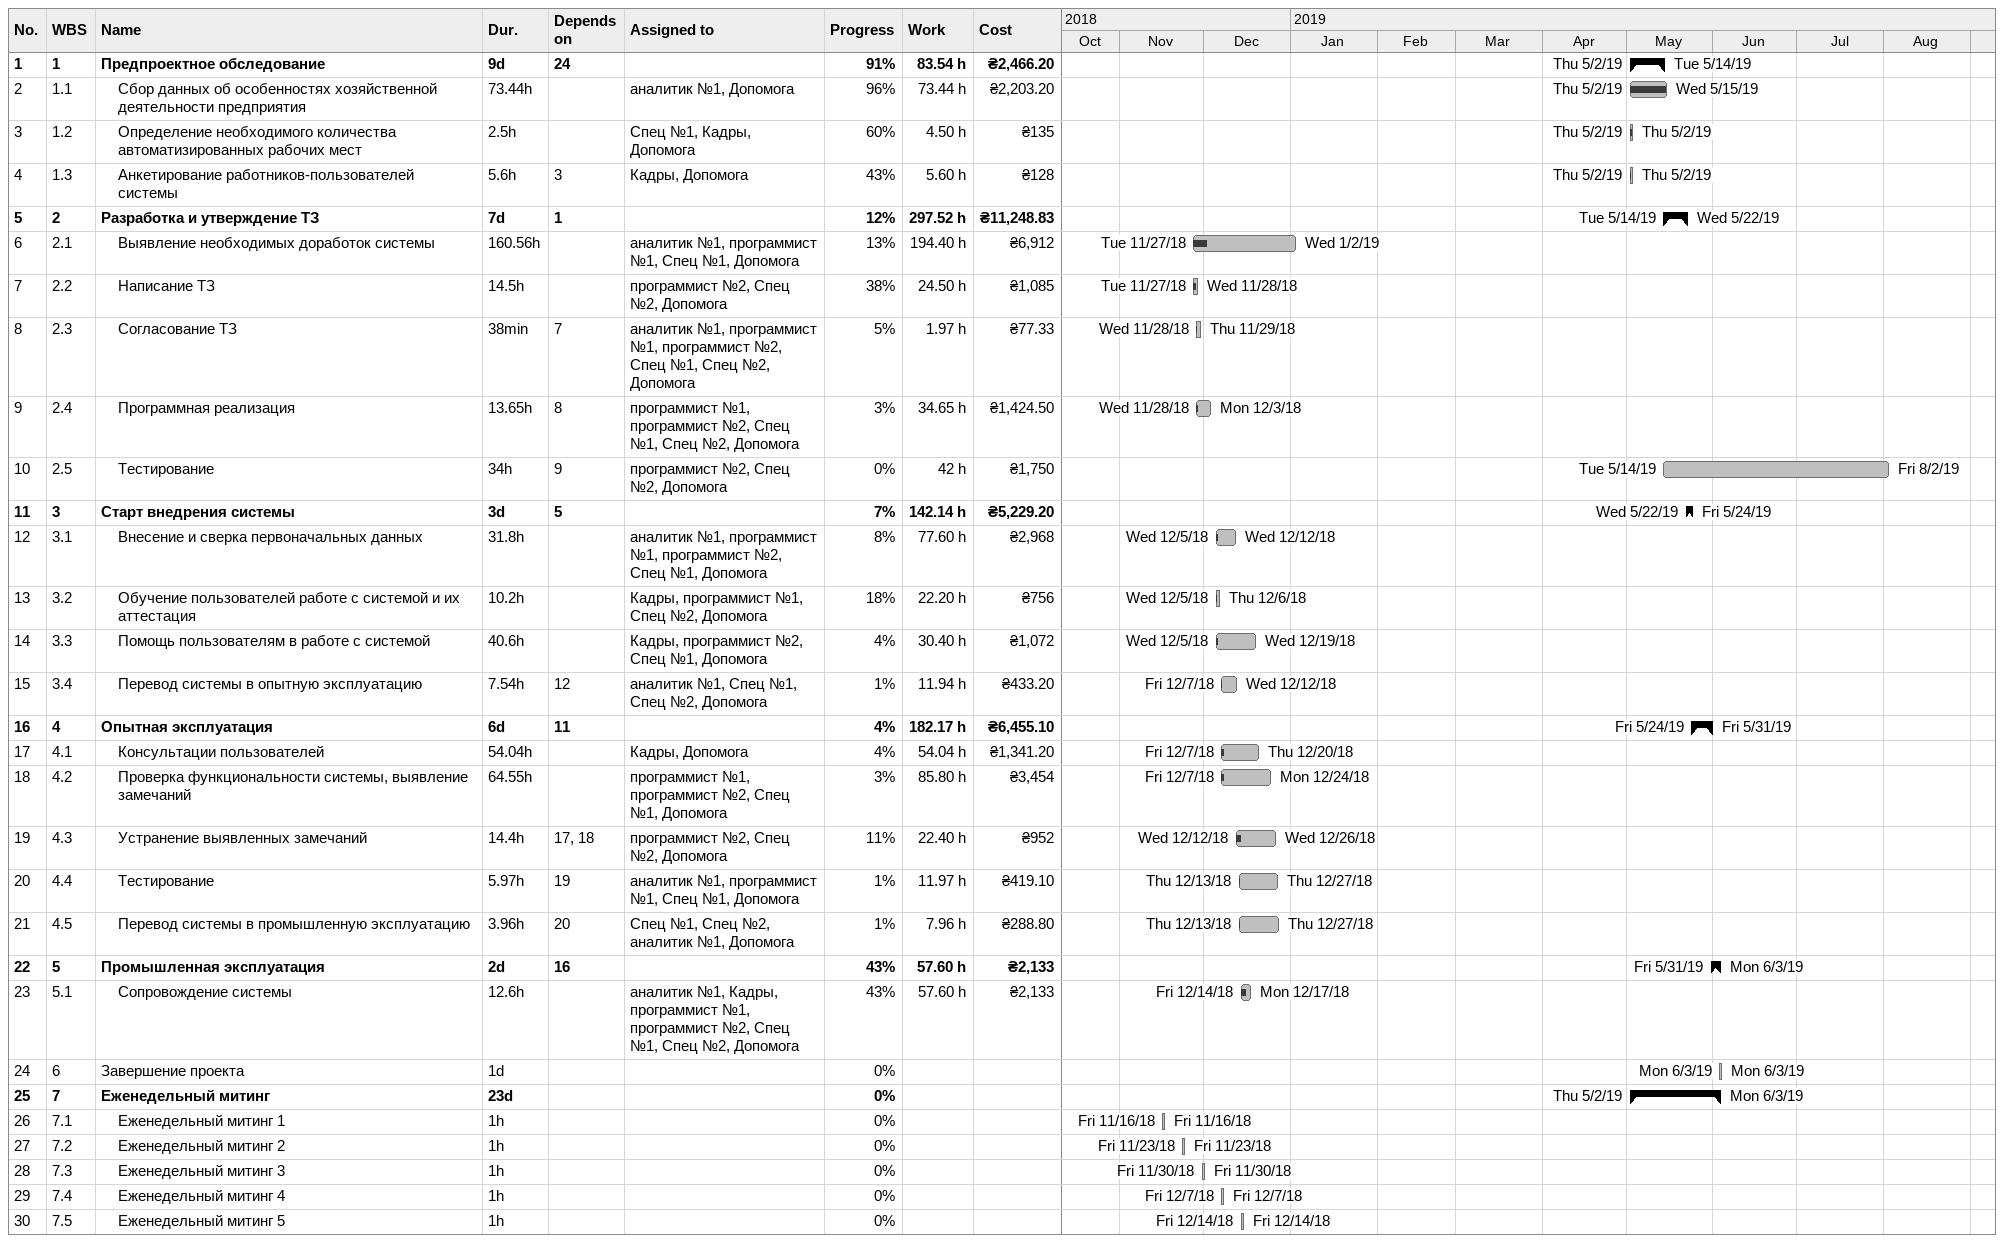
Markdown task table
| ID | WBS | Task | Duration | Start | Finish | Predecessors | Resources | % complete | Work (h) | Cost (₴) |
|---|---|---|---|---|---|---|---|---|---|---|
| 1 | 1 | **Предпроектное обследование** | 9d | 2019-05-02 | 2019-05-14 | 24 |  | 91 | 83.54 | 2466.20 |
| 2 | 1.1 | Сбор данных об особенностях хозяйственной деятельности предприятия | 73.44h | 2019-05-02 | 2019-05-15 |  | аналитик №1, Допомога | 96 | 73.44 | 2203.20 |
| 3 | 1.2 | Определение необходимого количества автоматизированных рабочих мест | 2.5h | 2019-05-02 | 2019-05-02 |  | Спец №1, Кадры, Допомога | 60 | 4.50 | 135 |
| 4 | 1.3 | Анкетирование работников-пользователей системы | 5.6h | 2019-05-02 | 2019-05-02 | 3 | Кадры, Допомога | 43 | 5.60 | 128 |
| 5 | 2 | **Разработка и утверждение ТЗ** | 7d | 2019-05-14 | 2019-05-22 | 1 |  | 12 | 297.52 | 11248.83 |
| 6 | 2.1 | Выявление необходимых доработок системы | 160.56h | 2018-11-27 | 2019-01-02 |  | аналитик №1, программист №1, Спец №1, Допомога | 13 | 194.40 | 6912 |
| 7 | 2.2 | Написание ТЗ | 14.5h | 2018-11-27 | 2018-11-28 |  | программист №2, Спец №2, Допомога | 38 | 24.50 | 1085 |
| 8 | 2.3 | Согласование ТЗ | 38min | 2018-11-28 | 2018-11-29 | 7 | аналитик №1, программист №1, программист №2, Спец №1, Спец №2, Допомога | 5 | 1.97 | 77.33 |
| 9 | 2.4 | Программная реализация | 13.65h | 2018-11-28 | 2018-12-03 | 8 | программист №1, программист №2, Спец №1, Спец №2, Допомога | 3 | 34.65 | 1424.50 |
| 10 | 2.5 | Тестирование | 34h | 2019-05-14 | 2019-08-02 | 9 | программист №2, Спец №2, Допомога | 0 | 42 | 1750 |
| 11 | 3 | **Старт внедрения системы** | 3d | 2019-05-22 | 2019-05-24 | 5 |  | 7 | 142.14 | 5229.20 |
| 12 | 3.1 | Внесение и сверка первоначальных данных | 31.8h | 2018-12-05 | 2018-12-12 |  | аналитик №1, программист №1, программист №2, Спец №1, Допомога | 8 | 77.60 | 2968 |
| 13 | 3.2 | Обучение пользователей работе с системой и их аттестация | 10.2h | 2018-12-05 | 2018-12-06 |  | Кадры, программист №1, Спец №2, Допомога | 18 | 22.20 | 756 |
| 14 | 3.3 | Помощь пользователям в работе с системой | 40.6h | 2018-12-05 | 2018-12-19 |  | Кадры, программист №2, Спец №1, Допомога | 4 | 30.40 | 1072 |
| 15 | 3.4 | Перевод системы в опытную эксплуатацию | 7.54h | 2018-12-07 | 2018-12-12 | 12 | аналитик №1, Спец №1, Спец №2, Допомога | 1 | 11.94 | 433.20 |
| 16 | 4 | **Опытная эксплуатация** | 6d | 2019-05-24 | 2019-05-31 | 11 |  | 4 | 182.17 | 6455.10 |
| 17 | 4.1 | Консультации пользователей | 54.04h | 2018-12-07 | 2018-12-20 |  | Кадры, Допомога | 4 | 54.04 | 1341.20 |
| 18 | 4.2 | Проверка функциональности системы, выявление замечаний | 64.55h | 2018-12-07 | 2018-12-24 |  | программист №1, программист №2, Спец №1, Допомога | 3 | 85.80 | 3454 |
| 19 | 4.3 | Устранение выявленных замечаний | 14.4h | 2018-12-12 | 2018-12-26 | 17, 18 | программист №2, Спец №2, Допомога | 11 | 22.40 | 952 |
| 20 | 4.4 | Тестирование | 5.97h | 2018-12-13 | 2018-12-27 | 19 | аналитик №1, программист №1, Спец №1, Допомога | 1 | 11.97 | 419.10 |
| 21 | 4.5 | Перевод системы в промышленную эксплуатацию | 3.96h | 2018-12-13 | 2018-12-27 | 20 | Спец №1, Спец №2, аналитик №1, Допомога | 1 | 7.96 | 288.80 |
| 22 | 5 | **Промышленная эксплуатация** | 2d | 2019-05-31 | 2019-06-03 | 16 |  | 43 | 57.60 | 2133 |
| 23 | 5.1 | Сопровождение системы | 12.6h | 2018-12-14 | 2018-12-17 |  | аналитик №1, Кадры, программист №1, программист №2, Спец №1, Спец №2, Допомога | 43 | 57.60 | 2133 |
| 24 | 6 | Завершение проекта | 1d | 2019-06-03 | 2019-06-03 |  |  | 0 |  |  |
| 25 | 7 | **Еженедельный митинг** | 23d | 2019-05-02 | 2019-06-03 |  |  | 0 |  |  |
| 26 | 7.1 | Еженедельный митинг 1 | 1h | 2018-11-16 | 2018-11-16 |  |  | 0 |  |  |
| 27 | 7.2 | Еженедельный митинг 2 | 1h | 2018-11-23 | 2018-11-23 |  |  | 0 |  |  |
| 28 | 7.3 | Еженедельный митинг 3 | 1h | 2018-11-30 | 2018-11-30 |  |  | 0 |  |  |
| 29 | 7.4 | Еженедельный митинг 4 | 1h | 2018-12-07 | 2018-12-07 |  |  | 0 |  |  |
| 30 | 7.5 | Еженедельный митинг 5 | 1h | 2018-12-14 | 2018-12-14 |  |  | 0 |  |  |
